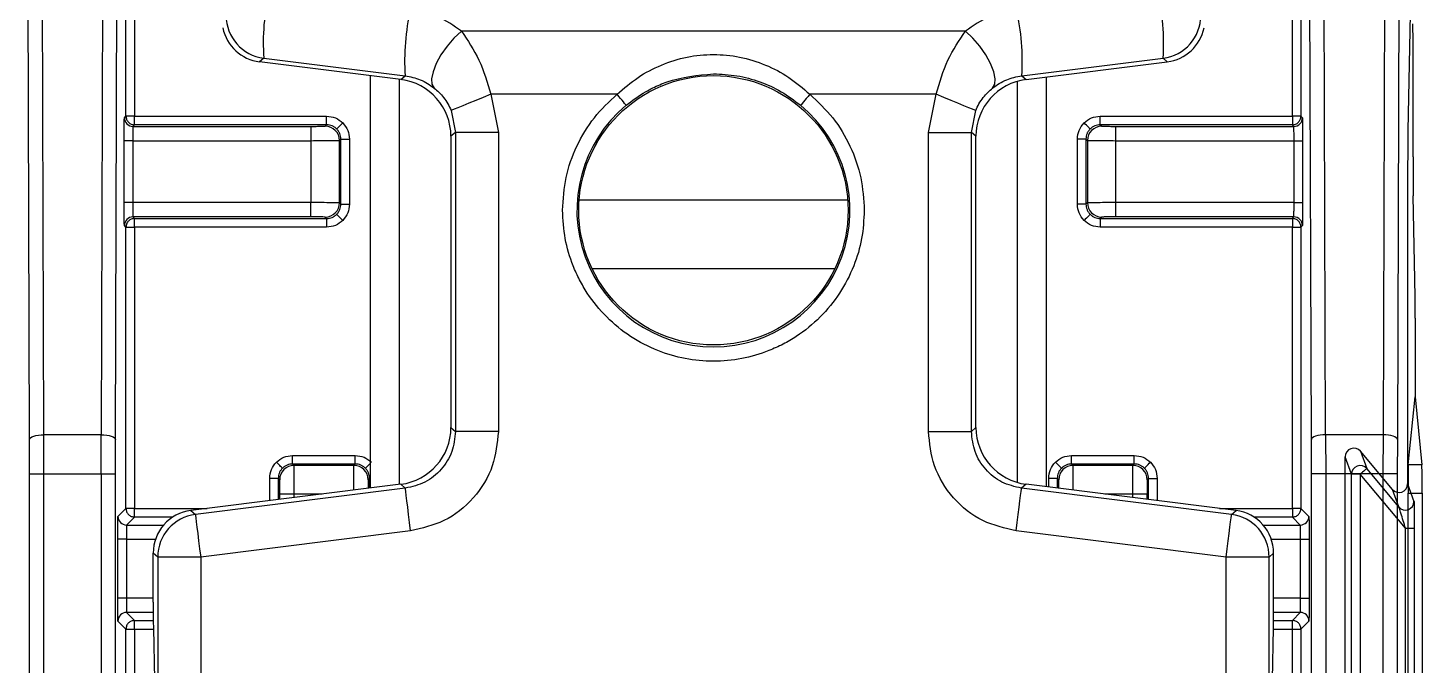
# Model space of a CAD drawing. Header units: inches. Extents: x 897.4 to 914.4, y -8.5 to 2.5.
# Drawn here: x 907.102 to 908.061, y 0.467 to 0.905 of the extents above; entities that cross this region are included whole.
import ezdxf

# ---------------------------------------------------------------- set-up
doc = ezdxf.new("R2010")
doc.units = ezdxf.units.IN
doc.header["$LTSCALE"] = 4
doc.header["$MEASUREMENT"] = 0
doc.layers.get('0').update_dxf_attribs({"linetype": 'CONTINUOUS'})

msp = doc.modelspace()

# ---------------------------------------------------------------- linework, layer by layer
for p, q in [((907.1128, 0.62504), (907.11167, 0.98116)), ((907.15339, 0.98116), (907.15226, 0.62504)), ((907.9943, 0.62504), (907.99317, 0.98116)), ((908.03489, 0.98116), (908.03376, 0.62504)), ((907.10296, 0.62168), (907.10183, 0.97779)), ((907.1621, 0.62168), (907.16323, 0.97779)), ((907.98446, 0.62168), (907.98333, 0.97779)), ((908.04473, 0.97779), (908.0436, 0.62168)), ((907.16927, 0.84402), (907.16927, 0.96661)), ((907.17517, 0.96661), (907.17517, 0.84402)), ((907.97139, 0.84402), (907.97139, 0.96661)), ((907.97729, 0.96661), (907.97729, 0.84402)), ((908.05294, 0.94674), (908.05084, 0.83413)), ((907.74664, 0.90259), (907.39992, 0.90259)), ((907.26402, 0.88394), (907.26115, 0.8814)), ((907.26402, 0.88394), (907.36122, 0.87186)), ((907.78534, 0.87186), (907.88254, 0.88394)), ((907.88541, 0.8814), (907.88254, 0.88394)), ((907.35828, 0.86926), (907.26115, 0.8814)), ((907.78828, 0.86926), (907.88541, 0.8814)), ((908.05444, 0.81614), (908.05444, 0.8808)), ((907.33724, 0.87189), (907.33724, 0.58834)), ((907.35731, 0.59085), (907.35731, 0.86938)), ((907.35828, 0.86926), (907.36122, 0.87186)), ((907.78216, 0.868), (907.78216, 0.59223)), ((907.78534, 0.87186), (907.78828, 0.86926)), ((907.80224, 0.58922), (907.80224, 0.87101)), ((907.42021, 0.85913), (907.42538, 0.83293)), ((907.507, 0.85913), (907.42021, 0.85913)), ((907.72635, 0.85913), (907.63956, 0.85913)), ((907.72117, 0.83293), (907.72635, 0.85913)), ((907.1682, 0.84295), (907.16927, 0.84402)), ((907.17517, 0.84402), (907.16927, 0.84402)), ((907.17517, 0.83811), (907.17517, 0.84402)), ((907.17517, 0.84402), (907.30726, 0.84402)), ((907.30726, 0.83811), (907.30726, 0.84402)), ((907.3929, 0.8479), (907.39586, 0.83293)), ((907.7507, 0.83293), (907.75366, 0.8479)), ((907.8393, 0.83811), (907.8393, 0.84402)), ((907.8393, 0.84402), (907.97139, 0.84402)), ((907.97139, 0.84402), (907.97139, 0.83811)), ((907.97729, 0.84402), (907.97139, 0.84402)), ((907.97729, 0.84402), (907.97836, 0.84295)), ((907.17517, 0.83811), (907.17411, 0.83705)), ((907.17411, 0.83705), (907.29644, 0.83705)), ((907.30726, 0.83811), (907.17517, 0.83811)), ((907.29644, 0.83705), (907.29644, 0.8272)), ((907.30628, 0.83713), (907.30726, 0.83811)), ((907.97139, 0.83811), (907.8393, 0.83811)), ((907.8393, 0.83811), (907.84028, 0.83713)), ((907.85012, 0.8272), (907.85012, 0.83705)), ((907.85012, 0.83705), (907.97245, 0.83705)), ((907.97245, 0.83705), (907.97139, 0.83811)), ((907.16807, 0.7846), (907.16807, 0.8272)), ((907.17397, 0.8272), (907.16807, 0.8272)), ((907.17397, 0.8272), (907.17397, 0.7846)), ((907.17397, 0.8272), (907.29644, 0.8272)), ((907.29644, 0.8272), (907.29644, 0.7846)), ((907.31612, 0.82729), (907.3171, 0.82827)), ((907.31612, 0.78452), (907.31612, 0.82729)), ((907.3171, 0.78353), (907.3171, 0.82827)), ((907.3171, 0.82827), (907.32301, 0.82827)), ((907.32301, 0.82827), (907.32301, 0.78353)), ((907.39586, 0.83293), (907.39276, 0.8302)), ((907.39276, 0.8302), (907.39276, 0.63003)), ((907.39586, 0.83293), (907.39586, 0.6273)), ((907.42538, 0.83293), (907.39586, 0.83293)), ((907.42538, 0.83293), (907.42538, 0.6273)), ((907.72117, 0.6273), (907.72117, 0.83293)), ((907.72117, 0.83293), (907.7507, 0.83293)), ((907.7507, 0.6273), (907.7507, 0.83293)), ((907.75379, 0.8302), (907.7507, 0.83293)), ((907.75379, 0.63003), (907.75379, 0.8302)), ((907.82946, 0.82827), (907.82355, 0.82827)), ((907.82355, 0.78353), (907.82355, 0.82827)), ((907.82946, 0.82827), (907.83044, 0.82729)), ((907.82946, 0.82827), (907.82946, 0.78353)), ((907.83044, 0.82729), (907.83044, 0.78452)), ((907.85012, 0.7846), (907.85012, 0.8272)), ((907.85012, 0.8272), (907.97259, 0.8272)), ((907.97259, 0.8272), (907.97849, 0.8272)), ((907.97259, 0.7846), (907.97259, 0.8272)), ((907.97849, 0.8272), (907.97849, 0.7846)), ((908.05069, 0.80737), (908.05069, 0.59114)), ((907.48095, 0.78641), (907.66561, 0.78641)), ((908.05566, 0.73184), (908.05459, 0.78937)), ((907.17397, 0.7846), (907.16807, 0.7846)), ((907.29644, 0.7846), (907.17397, 0.7846)), ((907.29644, 0.77476), (907.29644, 0.7846)), ((907.3171, 0.78353), (907.31612, 0.78452)), ((907.3171, 0.78353), (907.32301, 0.78353)), ((907.82946, 0.78353), (907.82355, 0.78353)), ((907.83044, 0.78452), (907.82946, 0.78353)), ((907.97259, 0.7846), (907.85012, 0.7846)), ((907.85012, 0.77476), (907.85012, 0.7846)), ((907.97259, 0.7846), (907.97849, 0.7846)), ((907.16927, 0.76779), (907.1682, 0.76885)), ((907.16927, 0.57433), (907.16927, 0.76779)), ((907.16927, 0.76779), (907.17517, 0.76779)), ((907.29644, 0.77476), (907.17411, 0.77476)), ((907.17411, 0.77476), (907.17517, 0.77369)), ((907.17517, 0.77369), (907.30726, 0.77369)), ((907.17517, 0.76779), (907.17517, 0.77369)), ((907.30726, 0.76779), (907.17517, 0.76779)), ((907.17517, 0.76779), (907.17517, 0.57433)), ((907.30726, 0.77369), (907.30628, 0.77467)), ((907.30726, 0.77369), (907.30726, 0.76779)), ((907.84028, 0.77467), (907.8393, 0.77369)), ((907.8393, 0.77369), (907.97139, 0.77369)), ((907.8393, 0.77369), (907.8393, 0.76779)), ((907.97139, 0.76779), (907.8393, 0.76779)), ((907.97245, 0.77476), (907.85012, 0.77476)), ((907.97139, 0.77369), (907.97245, 0.77476)), ((907.97139, 0.77369), (907.97139, 0.76779)), ((907.97139, 0.76779), (907.97729, 0.76779)), ((907.97139, 0.57433), (907.97139, 0.76779)), ((907.97836, 0.76885), (907.97729, 0.76779)), ((907.97729, 0.76779), (907.97729, 0.57433)), ((907.65672, 0.73917), (907.48983, 0.73917)), ((908.05581, 0.70508), (908.05581, 0.65116)), ((908.05114, 0.60437), (908.05581, 0.65116)), ((908.05581, 0.65116), (908.06048, 0.60437)), ((907.11284, 0.59813), (907.1128, 0.62504)), ((907.15226, 0.62504), (907.1128, 0.62504)), ((907.15222, 0.59813), (907.15226, 0.62504)), ((907.39276, 0.63003), (907.39586, 0.6273)), ((907.42538, 0.6273), (907.39586, 0.6273)), ((907.72117, 0.6273), (907.7507, 0.6273)), ((907.7507, 0.6273), (907.75379, 0.63003)), ((907.9943, 0.62504), (907.99434, 0.59813)), ((908.03376, 0.62504), (907.9943, 0.62504)), ((908.03376, 0.62504), (908.03372, 0.59813)), ((907.103, 0.59813), (907.10296, 0.62168)), ((907.16207, 0.59813), (907.1621, 0.62168)), ((907.98449, 0.59813), (907.98446, 0.62168)), ((908.01817, 0.61366), (908.02253, 0.60168)), ((908.04026, 0.58734), (908.01817, 0.61366)), ((908.0436, 0.62168), (908.04356, 0.59813)), ((907.28386, 0.60487), (907.28386, 0.61077)), ((907.28386, 0.61077), (907.32697, 0.61077)), ((907.28484, 0.60389), (907.28386, 0.60487)), ((907.32697, 0.60487), (907.28386, 0.60487)), ((907.32697, 0.60487), (907.32599, 0.60389)), ((907.32697, 0.60487), (907.32697, 0.61077)), ((907.81959, 0.60487), (907.81959, 0.61077)), ((907.81959, 0.61077), (907.8627, 0.61077)), ((907.82057, 0.60389), (907.81959, 0.60487)), ((907.8627, 0.60487), (907.81959, 0.60487)), ((907.8627, 0.60487), (907.86172, 0.60389)), ((907.8627, 0.60487), (907.8627, 0.61077)), ((908.01211, 0.59789), (908.00774, 0.60987)), ((908.00774, 0.40154), (908.00774, 0.60987)), ((908.06048, 0.60437), (908.05114, 0.60437)), ((907.103, -0.0195), (907.103, 0.59813)), ((907.103, 0.59813), (907.11284, 0.59813)), ((907.11284, -0.0195), (907.11284, 0.59813)), ((907.11284, 0.59813), (907.15222, 0.59813)), ((907.15222, 0.59813), (907.15222, -0.0195)), ((907.15222, 0.59813), (907.16207, 0.59813)), ((907.16207, -0.0195), (907.16207, 0.59813)), ((907.27402, 0.59502), (907.26811, 0.59502)), ((907.26811, 0.57969), (907.26811, 0.59502)), ((907.275, 0.59404), (907.27402, 0.59502)), ((907.27402, 0.59502), (907.27402, 0.58043)), ((907.32599, 0.60389), (907.28484, 0.60389)), ((907.33681, 0.59502), (907.33583, 0.59404)), ((907.33681, 0.58828), (907.33681, 0.59502)), ((907.33681, 0.59502), (907.33724, 0.59502)), ((907.80975, 0.59502), (907.80384, 0.59502)), ((907.80384, 0.58902), (907.80384, 0.59502)), ((907.81073, 0.59404), (907.80975, 0.59502)), ((907.80975, 0.59502), (907.80975, 0.58828)), ((907.86172, 0.60389), (907.82057, 0.60389)), ((907.87254, 0.59502), (907.87156, 0.59404)), ((907.87254, 0.59502), (907.87844, 0.59502)), ((907.87254, 0.58043), (907.87254, 0.59502)), ((907.87844, 0.59502), (907.87844, 0.57969)), ((907.98449, -0.0195), (907.98449, 0.59813)), ((907.99434, 0.59813), (907.98449, 0.59813)), ((907.99434, 0.59813), (907.99434, -0.0195)), ((908.03372, 0.59813), (907.99434, 0.59813)), ((908.01801, 0.59789), (908.01211, 0.59789)), ((908.01211, 0.41352), (908.01211, 0.59789)), ((908.04925, 0.56066), (908.01801, 0.59789)), ((908.01801, 0.59789), (908.01801, 0.41352)), ((908.04462, 0.57536), (908.02253, 0.60168)), ((908.03372, 0.59813), (908.03372, -0.0195)), ((908.04356, 0.59813), (908.03372, 0.59813)), ((908.04356, 0.59813), (908.04356, -0.0195)), ((907.35828, 0.59097), (907.2139, 0.57292)), ((907.36137, 0.58823), (907.217, 0.57019)), ((907.36137, 0.58823), (907.35828, 0.59097)), ((907.78828, 0.59097), (907.78519, 0.58823)), ((907.92956, 0.57019), (907.78519, 0.58823)), ((907.93265, 0.57292), (907.78828, 0.59097)), ((908.04462, 0.57536), (908.04026, 0.58734)), ((908.05069, 0.59114), (908.05505, 0.57916)), ((907.27509, 0.58057), (907.27509, 0.5842)), ((907.28493, 0.5842), (907.27509, 0.5842)), ((907.28493, 0.5818), (907.28493, 0.5842)), ((907.30416, 0.5842), (907.28493, 0.5842)), ((907.86163, 0.5842), (907.8424, 0.5842)), ((907.87147, 0.5842), (907.86163, 0.5842)), ((907.86163, 0.5818), (907.86163, 0.5842)), ((907.87147, 0.58057), (907.87147, 0.5842)), ((908.05099, 0.42665), (908.05099, 0.58476)), ((908.05099, 0.58476), (908.06063, 0.58476)), ((908.06063, 0.58476), (908.06063, 0.42665)), ((907.16378, 0.56885), (907.16927, 0.57433)), ((907.17517, 0.57433), (907.16927, 0.57433)), ((907.17517, 0.56843), (907.16969, 0.56294)), ((907.17517, 0.56843), (907.17517, 0.57433)), ((907.17517, 0.57433), (907.2252, 0.57433)), ((907.20155, 0.56843), (907.17517, 0.56843)), ((907.2139, 0.57292), (907.217, 0.57019)), ((907.92135, 0.57433), (907.97139, 0.57433)), ((907.92956, 0.57019), (907.93265, 0.57292)), ((907.97139, 0.56843), (907.94501, 0.56843)), ((907.97729, 0.57433), (907.97139, 0.57433)), ((907.97139, 0.57433), (907.97139, 0.56843)), ((907.97687, 0.56294), (907.97139, 0.56843)), ((907.97729, 0.57433), (907.98278, 0.56885)), ((907.16969, 0.56294), (907.19524, 0.56294)), ((907.36504, 0.55894), (907.22066, 0.54089)), ((907.9259, 0.54089), (907.78152, 0.55894)), ((907.95132, 0.56294), (907.97687, 0.56294)), ((908.04925, 0.56066), (908.05515, 0.56066)), ((908.04925, 0.45075), (908.04925, 0.56066)), ((908.05515, 0.56066), (908.05515, 0.45075)), ((907.16365, 0.51264), (907.16365, 0.5531)), ((907.16955, 0.5531), (907.16365, 0.5531)), ((907.16955, 0.5531), (907.16955, 0.51264)), ((907.16955, 0.5531), (907.1896, 0.5531)), ((907.95696, 0.5531), (907.97701, 0.5531)), ((907.97701, 0.5531), (907.98291, 0.5531)), ((907.97701, 0.51264), (907.97701, 0.5531)), ((907.98291, 0.5531), (907.98291, 0.51264)), ((907.18804, 0.5099), (907.18804, 0.54362)), ((907.19113, 0.54089), (907.18804, 0.54362)), ((907.19113, 0.54089), (907.19113, -0.47539)), ((907.22066, 0.54089), (907.19113, 0.54089)), ((907.22066, 0.54089), (907.22066, -0.47437)), ((907.9259, -0.47437), (907.9259, 0.54089)), ((907.95542, 0.54089), (907.9259, 0.54089)), ((907.95852, 0.54362), (907.95542, 0.54089)), ((907.95542, -0.47539), (907.95542, 0.54089)), ((907.95852, 0.5099), (907.95852, 0.54362)), ((907.16955, 0.51264), (907.16365, 0.51264)), ((907.18804, 0.51264), (907.16955, 0.51264)), ((907.97701, 0.51264), (907.95852, 0.51264)), ((907.97701, 0.51264), (907.98291, 0.51264)), ((907.18805, 0.5028), (907.16969, 0.5028)), ((907.16969, 0.5028), (907.17517, 0.49731)), ((907.97687, 0.5028), (907.95851, 0.5028)), ((907.97139, 0.49731), (907.97687, 0.5028)), ((907.16927, 0.49141), (907.16378, 0.49689)), ((907.16927, 0.3887), (907.16927, 0.49141)), ((907.16927, 0.49141), (907.17517, 0.49141)), ((907.17517, 0.49141), (907.17517, 0.49731)), ((907.17517, 0.49731), (907.18808, 0.49731)), ((907.17517, 0.49141), (907.17517, 0.3887)), ((907.17517, 0.49141), (907.18815, 0.49141)), ((907.18814, 0.49206), (907.1888, 0.45676)), ((907.95776, 0.45676), (907.95842, 0.49206)), ((907.95841, 0.49141), (907.97139, 0.49141)), ((907.95848, 0.49731), (907.97139, 0.49731)), ((907.97139, 0.49141), (907.97139, 0.49731)), ((907.97139, 0.49141), (907.97729, 0.49141)), ((907.97139, 0.3887), (907.97139, 0.49141)), ((907.98278, 0.49689), (907.97729, 0.49141)), ((907.97729, 0.49141), (907.97729, 0.3887))]:
    msp.add_line(p, q)
at = {"flags": 128}
for points in [[(907.39992, 0.90259), (907.39483, 0.8977), (907.39007, 0.89209), (907.38591, 0.88613), (907.38263, 0.88017), (907.38043, 0.8746), (907.37944, 0.86976), (907.37973, 0.86594), (907.38128, 0.8634)], [(907.76528, 0.8634), (907.76683, 0.86594), (907.76712, 0.86976), (907.76613, 0.8746), (907.76393, 0.88017), (907.76064, 0.88613), (907.75649, 0.89209), (907.75172, 0.8977), (907.74664, 0.90259)], [(907.42021, 0.85913), (907.41492, 0.85696), (907.40983, 0.85486), (907.40513, 0.85293), (907.401, 0.85123), (907.39761, 0.84984), (907.39507, 0.84879), (907.39348, 0.84814), (907.3929, 0.8479)], [(907.51329, 0.85156), (907.51316, 0.85172), (907.5128, 0.85215), (907.51221, 0.85286), (907.51143, 0.8538), (907.51048, 0.85494), (907.5094, 0.85625), (907.50822, 0.85766), (907.507, 0.85913)], [(907.63956, 0.85913), (907.63834, 0.85766), (907.63716, 0.85625), (907.63608, 0.85494), (907.63513, 0.8538), (907.63435, 0.85286), (907.63376, 0.85215), (907.6334, 0.85172), (907.63327, 0.85156)], [(907.75366, 0.8479), (907.75308, 0.84814), (907.75149, 0.84879), (907.74895, 0.84984), (907.74555, 0.85123), (907.74143, 0.85293), (907.73673, 0.85486), (907.73164, 0.85696), (907.72635, 0.85913)], [(907.31422, 0.83523), (907.31431, 0.83532), (907.31455, 0.83556), (907.31494, 0.83595), (907.31546, 0.83647), (907.31609, 0.8371), (907.31681, 0.83782), (907.31759, 0.8386), (907.3184, 0.8394)], [(907.83234, 0.83523), (907.83225, 0.83532), (907.83201, 0.83556), (907.83162, 0.83595), (907.8311, 0.83647), (907.83047, 0.8371), (907.82975, 0.83782), (907.82897, 0.8386), (907.82816, 0.8394)], [(907.31422, 0.77658), (907.31431, 0.77649), (907.31455, 0.77624), (907.31494, 0.77585), (907.31546, 0.77533), (907.31609, 0.7747), (907.31681, 0.77399), (907.31759, 0.77321), (907.3184, 0.7724)], [(907.83234, 0.77658), (907.83225, 0.77649), (907.83201, 0.77624), (907.83162, 0.77585), (907.8311, 0.77533), (907.83047, 0.7747), (907.82975, 0.77399), (907.82897, 0.77321), (907.82816, 0.7724)], [(907.10296, 0.62168), (907.10316, 0.62233), (907.10373, 0.62296), (907.10465, 0.62354), (907.10587, 0.62405), (907.10736, 0.62446), (907.10905, 0.62478), (907.11089, 0.62497), (907.1128, 0.62504)], [(907.15226, 0.62504), (907.15417, 0.62497), (907.15601, 0.62478), (907.1577, 0.62446), (907.15919, 0.62405), (907.16042, 0.62354), (907.16133, 0.62296), (907.1619, 0.62233), (907.1621, 0.62168)], [(907.9943, 0.62504), (907.99239, 0.62497), (907.99055, 0.62478), (907.98886, 0.62446), (907.98737, 0.62405), (907.98614, 0.62354), (907.98523, 0.62296), (907.98466, 0.62233), (907.98446, 0.62168)], [(908.0436, 0.62168), (908.0434, 0.62233), (908.04283, 0.62296), (908.04191, 0.62354), (908.04069, 0.62405), (908.0392, 0.62446), (908.0375, 0.62478), (908.03567, 0.62497), (908.03376, 0.62504)], [(907.2769, 0.60198), (907.27681, 0.60207), (907.27657, 0.60232), (907.27618, 0.60271), (907.27566, 0.60322), (907.27503, 0.60386), (907.27431, 0.60457), (907.27354, 0.60535), (907.27273, 0.60616)], [(907.33393, 0.60198), (907.33402, 0.60207), (907.33426, 0.60232), (907.33465, 0.60271), (907.33517, 0.60322), (907.3358, 0.60386), (907.33652, 0.60457), (907.33724, 0.60529)], [(907.81263, 0.60198), (907.81254, 0.60207), (907.8123, 0.60232), (907.81191, 0.60271), (907.81139, 0.60322), (907.81076, 0.60386), (907.81004, 0.60457), (907.80926, 0.60535), (907.80845, 0.60616)], [(907.86966, 0.60198), (907.86974, 0.60207), (907.86999, 0.60232), (907.87038, 0.60271), (907.8709, 0.60322), (907.87153, 0.60386), (907.87225, 0.60457), (907.87302, 0.60535), (907.87383, 0.60616)], [(908.02253, 0.60168), (908.02244, 0.60161), (908.02218, 0.60139), (908.02176, 0.60103), (908.0212, 0.60056), (908.02051, 0.59999), (908.01973, 0.59933), (908.01889, 0.59863), (908.01801, 0.59789)], [(907.36504, 0.55894), (907.36432, 0.56462), (907.36364, 0.57009), (907.36301, 0.57513), (907.36246, 0.57956), (907.362, 0.58321), (907.36166, 0.58593), (907.36145, 0.58763), (907.36137, 0.58823)], [(907.78152, 0.55894), (907.78223, 0.56462), (907.78292, 0.57009), (907.78355, 0.57513), (907.7841, 0.57956), (907.78456, 0.58321), (907.7849, 0.58593), (907.78511, 0.58763), (907.78519, 0.58823)], [(907.217, 0.57019), (907.21707, 0.56958), (907.21729, 0.56788), (907.21763, 0.56516), (907.21808, 0.56152), (907.21864, 0.55709), (907.21927, 0.55204), (907.21995, 0.54657), (907.22066, 0.54089)], [(907.9259, 0.54089), (907.92661, 0.54657), (907.92729, 0.55204), (907.92792, 0.55709), (907.92848, 0.56152), (907.92893, 0.56516), (907.92927, 0.56788), (907.92948, 0.56958), (907.92956, 0.57019)]]:
    msp.add_lwpolyline(points, dxfattribs=at)
msp.add_circle((907.57328, 0.77933), 0.09261)
for centre, radius, start, end in [((907.42271, 0.89413), 0.15902, 167.13865, 183.67715), ((907.72386, 0.89413), 0.15901, 356.32263, 12.86193), ((907.26768, 0.91324), 0.02953, 180.00467, 262.87028), ((907.51991, 0.88205), 0.15902, 167.13879, 183.67701), ((907.62665, 0.88205), 0.15902, 356.32277, 12.8618), ((907.87888, 0.91324), 0.02953, 277.1296, 359.99545), ((907.57328, 0.77933), 0.09389, 129.70971, 50.29029), ((907.17411, 0.84295), 0.00591, 179.99773, 269.99942), ((907.30628, 0.82729), 0.00984, 0.00352, 89.99477), ((907.84028, 0.82729), 0.00984, 90.00779, 179.99392), ((907.97245, 0.84295), 0.00591, 270.00059, 359.99941), ((909.84465, 0.8127), 1.79022, 179.89013, 180.74666), ((907.30628, 0.78452), 0.00984, 270.0018, 359.99649), ((907.84028, 0.78452), 0.00984, 180.00606, 269.99564), ((907.17411, 0.76885), 0.00591, 90.00954, 179.99331), ((907.97245, 0.76885), 0.00591, 0.00955, 89.99045), ((907.28484, 0.59404), 0.00984, 90.00351, 179.99819), ((907.32599, 0.59404), 0.00984, 0.00349, 89.9948), ((907.82057, 0.59404), 0.00984, 90.0035, 179.99735), ((907.86171, 0.59404), 0.00984, 0.00265, 89.99565), ((908.01801, 0.59789), 0.00591, 40.01953, 179.97877), ((908.04914, 0.57916), 0.00591, 220.02326, 359.98177), ((907.16969, 0.56885), 0.00591, 180.00669, 269.99046), ((907.22066, 0.54089), 0.02953, 97.12938, 179.99503), ((907.9259, 0.54089), 0.02953, 0.00439, 82.87056), ((907.97687, 0.56885), 0.00591, 270.00955, 359.99045), ((907.16969, 0.49689), 0.00591, 90.00058, 180.00227), ((907.97687, 0.49689), 0.00591, 0.00059, 89.99941)]:
    msp.add_arc(centre, radius, start, end)
for centre, major_axis, ratio, start_param, end_param in [((907.26481, 0.9107), (0.02214, 0.01954), 0.999932, 2.621611, 3.86478), ((907.88175, 0.9107), (-0.02214, 0.01954), 0.999932, 2.418406, 3.661574), ((908.05418, 0.8808), (0, 0.02953), 0.008726, 4.712389, 5.846871), ((907.35339, 0.8302), (-0.02952, -0.02606), 0.999932, 2.418406, 3.86478), ((907.79317, 0.8302), (0.02952, -0.02606), 0.999932, 2.418406, 3.86478), ((908.05095, 0.80737), (0, 0.02953), 0.008727, 0.436332, 1.570796), ((908.05555, 0.70508), (0, 0.02953), 0.008727, 4.712353, 5.84685), ((907.35339, 0.63003), (-0.02952, 0.02606), 0.999932, 2.418406, 3.86478), ((907.79317, 0.63003), (0.02952, 0.02606), 0.999932, 2.418406, 3.86478), ((908.01365, 0.60987), (-0.00202, 0.00555), 0.999675, 5.061559, 7.504811), ((908.05116, 0.58476), (0, 0.01969), 0.008727, 0.08727, 1.570796), ((908.06046, 0.58476), (0, 0.01969), 0.008727, 4.712389, 6.195916), ((908.04478, 0.59114), (0.00202, -0.00555), 0.999675, 5.061559, 7.504811), ((907.21757, 0.54362), (0.02214, -0.01954), 0.999932, 2.418406, 3.86478), ((907.92899, 0.54362), (-0.02214, -0.01954), 0.999932, 2.418406, 3.86478), ((907.18821, 0.5099), (0, 0.01969), 0.008727, 1.570796, 2.70526), ((907.95835, 0.5099), (0, 0.01969), 0.008727, 3.577925, 4.712389)]:
    msp.add_ellipse(centre, major_axis=major_axis, ratio=ratio, start_param=start_param, end_param=end_param)
for points, knots in [([(907.39992, 0.90259), (907.39467, 0.90628), (907.38437, 0.91352), (907.37129, 0.91616), (907.36488, 0.91745)], [0, 0, 0, 0, 0.510075, 1, 1, 1, 1]), ([(907.78168, 0.91745), (907.77527, 0.91616), (907.76219, 0.91352), (907.75189, 0.90628), (907.74664, 0.90259)], [0, 0, 0, 0, 0.489925, 1, 1, 1, 1]), ([(907.39992, 0.90259), (907.40427, 0.89617), (907.41289, 0.88344), (907.41778, 0.86719), (907.42021, 0.85913)], [0, 0, 0, 0, 0.503996, 1, 1, 1, 1]), ([(907.72635, 0.85913), (907.72878, 0.86719), (907.73367, 0.88344), (907.74229, 0.89617), (907.74664, 0.90259)], [0, 0, 0, 0, 0.496003, 1, 1, 1, 1]), ([(907.507, 0.85913), (907.51169, 0.86317), (907.52099, 0.87119), (907.5374, 0.87973), (907.55491, 0.88523), (907.57325, 0.88703), (907.59159, 0.88524), (907.6091, 0.87975), (907.62553, 0.87121), (907.63486, 0.86318), (907.63956, 0.85913)], [0, 0, 0, 0, 0.125848, 0.249824, 0.376423, 0.499865, 0.623091, 0.749613, 0.873859, 1, 1, 1, 1]), ([(907.51329, 0.85156), (907.51763, 0.85484), (907.52346, 0.85923), (907.53303, 0.86426), (907.54791, 0.8708), (907.5624, 0.87216), (907.57328, 0.87318)], [0, 0, 0, 0, 0.250211, 0.335538, 0.50093, 1, 1, 1, 1]), ([(907.57328, 0.87318), (907.5787, 0.87292), (907.58956, 0.87238), (907.60527, 0.86801), (907.62017, 0.86137), (907.62889, 0.85483), (907.63327, 0.85156)], [0, 0, 0, 0, 0.2490562, 0.499521, 0.7490411, 1, 1, 1, 1]), ([(907.36122, 0.87186), (907.36484, 0.87111), (907.37268, 0.86949), (907.37827, 0.86553), (907.38128, 0.8634)], [0, 0, 0, 0, 0.463012, 1, 1, 1, 1]), ([(907.38128, 0.8634), (907.38348, 0.8614), (907.38686, 0.85835), (907.39069, 0.85272), (907.39219, 0.84945), (907.3929, 0.8479)], [0, 0, 0, 0, 0.498886, 0.763635, 1, 1, 1, 1]), ([(907.75366, 0.8479), (907.75437, 0.84944), (907.75587, 0.85271), (907.7597, 0.85835), (907.76308, 0.8614), (907.76528, 0.8634)], [0, 0, 0, 0, 0.23621, 0.500791, 1, 1, 1, 1]), ([(907.76528, 0.8634), (907.76828, 0.86553), (907.77388, 0.86949), (907.78171, 0.87111), (907.78534, 0.87186)], [0, 0, 0, 0, 0.536985, 1, 1, 1, 1]), ([(907.46954, 0.77933), (907.47001, 0.78692), (907.47093, 0.80211), (907.47876, 0.8238), (907.49046, 0.84355), (907.50153, 0.85398), (907.507, 0.85913)], [0, 0, 0, 0, 0.24996, 0.500037, 0.753051, 1, 1, 1, 1]), ([(907.63956, 0.85913), (907.6451, 0.85392), (907.65619, 0.8435), (907.66788, 0.82363), (907.6756, 0.80201), (907.67655, 0.78683), (907.67702, 0.77933)], [0, 0, 0, 0, 0.249962, 0.500035, 0.753053, 1, 1, 1, 1]), ([(907.16927, 0.84402), (907.16936, 0.84324), (907.16953, 0.8417), (907.1709, 0.83974), (907.17285, 0.83838), (907.1744, 0.8382), (907.17517, 0.83811)], [0, 0, 0, 0, 0.2500109, 0.4999837, 0.7499829, 1, 1, 1, 1]), ([(907.30726, 0.84402), (907.30935, 0.8438), (907.31352, 0.84337), (907.31677, 0.84073), (907.3184, 0.8394)], [0, 0, 0, 0, 0.500009, 1, 1, 1, 1]), ([(907.82816, 0.8394), (907.82979, 0.84073), (907.83304, 0.84337), (907.83721, 0.8438), (907.8393, 0.84402)], [0, 0, 0, 0, 0.499996, 1, 1, 1, 1]), ([(907.97139, 0.83811), (907.97216, 0.8382), (907.97371, 0.83838), (907.97566, 0.83974), (907.97702, 0.8417), (907.9772, 0.84324), (907.97729, 0.84402)], [0, 0, 0, 0, 0.250002, 0.500015, 0.749988, 1, 1, 1, 1]), ([(907.16807, 0.8272), (907.16807, 0.82917), (907.16807, 0.8322), (907.16809, 0.83586), (907.1681, 0.83835), (907.16813, 0.84039), (907.16816, 0.84237), (907.16818, 0.84272), (907.1682, 0.84295)], [0, 0, 0, 0, 0.239556, 0.368276, 0.499987, 0.628703, 0.760429, 1, 1, 1, 1]), ([(907.17411, 0.83705), (907.1741, 0.83689), (907.17407, 0.83657), (907.17404, 0.83429), (907.174, 0.83105), (907.17398, 0.82849), (907.17397, 0.8272)], [0, 0, 0, 0, 0.250002, 0.500014, 0.749984, 1, 1, 1, 1]), ([(907.29644, 0.83705), (907.29772, 0.83705), (907.30029, 0.83705), (907.30302, 0.83707), (907.30468, 0.83708), (907.30592, 0.8371), (907.30614, 0.83712), (907.30628, 0.83713)], [0, 0, 0, 0, 0.249015, 0.49964, 0.628445, 0.760262, 1, 1, 1, 1]), ([(907.31422, 0.83523), (907.31374, 0.83566), (907.31278, 0.83652), (907.31105, 0.83741), (907.30919, 0.838), (907.30791, 0.83807), (907.30726, 0.83811)], [0, 0, 0, 0, 0.249971, 0.499966, 0.749998, 1, 1, 1, 1]), ([(907.3171, 0.82827), (907.31707, 0.82891), (907.31699, 0.8302), (907.3164, 0.83206), (907.31551, 0.83378), (907.31465, 0.83475), (907.31422, 0.83523)], [0, 0, 0, 0, 0.2500044, 0.4999875, 0.7499471, 1, 1, 1, 1]), ([(907.3184, 0.8394), (907.31972, 0.83778), (907.32236, 0.83452), (907.32279, 0.83035), (907.32301, 0.82827)], [0, 0, 0, 0, 0.500002, 1, 1, 1, 1]), ([(907.82355, 0.82827), (907.82377, 0.83035), (907.8242, 0.83452), (907.82684, 0.83778), (907.82816, 0.8394)], [0, 0, 0, 0, 0.500005, 1, 1, 1, 1]), ([(907.83234, 0.83523), (907.83191, 0.83475), (907.83105, 0.83378), (907.83015, 0.83206), (907.82956, 0.8302), (907.82949, 0.82891), (907.82946, 0.82827)], [0, 0, 0, 0, 0.250042, 0.500011, 0.749995, 1, 1, 1, 1]), ([(907.8393, 0.83811), (907.83865, 0.83807), (907.83736, 0.838), (907.83551, 0.83741), (907.83378, 0.83652), (907.83282, 0.83566), (907.83234, 0.83523)], [0, 0, 0, 0, 0.2499993, 0.5000103, 0.7500019, 1, 1, 1, 1]), ([(907.84028, 0.83713), (907.84042, 0.83712), (907.84071, 0.8371), (907.84267, 0.83707), (907.8447, 0.83706), (907.84698, 0.83705), (907.84889, 0.83705), (907.85012, 0.83705)], [0, 0, 0, 0, 0.249023, 0.499651, 0.628461, 0.760272, 1, 1, 1, 1]), ([(907.97259, 0.8272), (907.97258, 0.82849), (907.97255, 0.83105), (907.97252, 0.83429), (907.97249, 0.83657), (907.97246, 0.83689), (907.97245, 0.83705)], [0, 0, 0, 0, 0.250016, 0.499986, 0.749998, 1, 1, 1, 1]), ([(907.97836, 0.84295), (907.97837, 0.84272), (907.9784, 0.84238), (907.97843, 0.84041), (907.97845, 0.83838), (907.97847, 0.83588), (907.97849, 0.83223), (907.97849, 0.82917), (907.97849, 0.8272)], [0, 0, 0, 0, 0.23957, 0.368287, 0.500012, 0.62872, 0.760445, 1, 1, 1, 1]), ([(907.29644, 0.8272), (907.299, 0.82721), (907.30413, 0.82722), (907.31062, 0.82725), (907.31518, 0.82727), (907.31581, 0.82728), (907.31612, 0.82729)], [0, 0, 0, 0, 0.249999, 0.500003, 0.75, 1, 1, 1, 1]), ([(907.83044, 0.82729), (907.83075, 0.82728), (907.83138, 0.82727), (907.83594, 0.82725), (907.84243, 0.82722), (907.84756, 0.82721), (907.85012, 0.8272)], [0, 0, 0, 0, 0.250001, 0.500001, 0.750001, 1, 1, 1, 1]), ([(907.1682, 0.76885), (907.16818, 0.76908), (907.16816, 0.76943), (907.16813, 0.7714), (907.1681, 0.77342), (907.16809, 0.77592), (907.16807, 0.77958), (907.16807, 0.78263), (907.16807, 0.7846)], [0, 0, 0, 0, 0.239575, 0.368293, 0.500005, 0.628734, 0.760441, 1, 1, 1, 1]), ([(907.17397, 0.7846), (907.17398, 0.78332), (907.174, 0.78075), (907.17404, 0.77751), (907.17407, 0.77523), (907.1741, 0.77492), (907.17411, 0.77476)], [0, 0, 0, 0, 0.249985, 0.499994, 0.749991, 1, 1, 1, 1]), ([(907.31612, 0.78452), (907.31581, 0.78452), (907.31518, 0.78454), (907.31062, 0.78456), (907.30413, 0.78458), (907.299, 0.78459), (907.29644, 0.7846)], [0, 0, 0, 0, 0.25, 0.499997, 0.750001, 1, 1, 1, 1]), ([(907.31422, 0.77658), (907.31465, 0.77706), (907.31551, 0.77802), (907.3164, 0.77975), (907.31699, 0.7816), (907.31707, 0.78289), (907.3171, 0.78353)], [0, 0, 0, 0, 0.249992, 0.500017, 0.749998, 1, 1, 1, 1]), ([(907.32301, 0.78353), (907.32279, 0.78145), (907.32236, 0.77728), (907.31972, 0.77403), (907.3184, 0.7724)], [0, 0, 0, 0, 0.499978, 1, 1, 1, 1]), ([(907.67702, 0.77933), (907.67667, 0.77281), (907.67598, 0.75977), (907.67009, 0.74041), (907.66064, 0.72195), (907.64713, 0.70548), (907.63341, 0.69424), (907.62121, 0.68711), (907.60884, 0.68149), (907.59284, 0.67679), (907.57329, 0.67499), (907.55372, 0.67679), (907.53436, 0.68247), (907.51591, 0.69198), (907.49944, 0.70547), (907.48819, 0.7192), (907.48106, 0.7314), (907.47546, 0.74377), (907.47058, 0.75977), (907.46989, 0.77281), (907.46954, 0.77933)], [0, 0, 0, 0, 0.059977, 0.119983, 0.184938, 0.249957, 0.314911, 0.347284, 0.380016, 0.439976, 0.5, 0.559959, 0.619983, 0.684937, 0.749957, 0.814911, 0.847283, 0.880016, 0.939991, 1, 1, 1, 1]), ([(907.82816, 0.7724), (907.82684, 0.77403), (907.8242, 0.77728), (907.82377, 0.78145), (907.82355, 0.78353)], [0, 0, 0, 0, 0.500015, 1, 1, 1, 1]), ([(907.82946, 0.78353), (907.82949, 0.78289), (907.82956, 0.7816), (907.83015, 0.77975), (907.83105, 0.77802), (907.83191, 0.77706), (907.83234, 0.77658)], [0, 0, 0, 0, 0.250003, 0.499985, 0.750019, 1, 1, 1, 1]), ([(907.85012, 0.7846), (907.84756, 0.78459), (907.84243, 0.78458), (907.83594, 0.78456), (907.83138, 0.78454), (907.83075, 0.78452), (907.83044, 0.78452)], [0, 0, 0, 0, 0.249999, 0.499999, 0.749999, 1, 1, 1, 1]), ([(907.97245, 0.77476), (907.97246, 0.77492), (907.97249, 0.77523), (907.97252, 0.77751), (907.97255, 0.78075), (907.97258, 0.78332), (907.97259, 0.7846)], [0, 0, 0, 0, 0.250009, 0.500006, 0.750015, 1, 1, 1, 1]), ([(907.97849, 0.7846), (907.97849, 0.78263), (907.97849, 0.7796), (907.97847, 0.77595), (907.97845, 0.77345), (907.97843, 0.77141), (907.9784, 0.76943), (907.97837, 0.76908), (907.97836, 0.76885)], [0, 0, 0, 0, 0.239559, 0.36826, 0.499991, 0.628709, 0.760426, 1, 1, 1, 1]), ([(907.17517, 0.77369), (907.1744, 0.7736), (907.17285, 0.77343), (907.1709, 0.77206), (907.16953, 0.77011), (907.16936, 0.76856), (907.16927, 0.76779)], [0, 0, 0, 0, 0.2499946, 0.4999837, 0.7499992, 1, 1, 1, 1]), ([(907.30628, 0.77467), (907.30614, 0.77468), (907.30585, 0.77471), (907.30388, 0.77473), (907.30186, 0.77475), (907.29958, 0.77476), (907.29767, 0.77476), (907.29644, 0.77476)], [0, 0, 0, 0, 0.2490206, 0.4996488, 0.628452, 0.7602622, 1, 1, 1, 1]), ([(907.30726, 0.77369), (907.30791, 0.77373), (907.30919, 0.7738), (907.31105, 0.77439), (907.31278, 0.77528), (907.31374, 0.77615), (907.31422, 0.77658)], [0, 0, 0, 0, 0.250001, 0.500003, 0.749989, 1, 1, 1, 1]), ([(907.3184, 0.7724), (907.31677, 0.77108), (907.31352, 0.76843), (907.30935, 0.768), (907.30726, 0.76779)], [0, 0, 0, 0, 0.499973, 1, 1, 1, 1]), ([(907.8393, 0.76779), (907.83721, 0.768), (907.83304, 0.76843), (907.82979, 0.77108), (907.82816, 0.7724)], [0, 0, 0, 0, 0.500022, 1, 1, 1, 1]), ([(907.83234, 0.77658), (907.83282, 0.77615), (907.83378, 0.77528), (907.83551, 0.77439), (907.83736, 0.7738), (907.83865, 0.77373), (907.8393, 0.77369)], [0, 0, 0, 0, 0.250038, 0.500021, 0.750002, 1, 1, 1, 1]), ([(907.85012, 0.77476), (907.84884, 0.77476), (907.84627, 0.77476), (907.84354, 0.77474), (907.84188, 0.77472), (907.84064, 0.7747), (907.84042, 0.77468), (907.84028, 0.77467)], [0, 0, 0, 0, 0.2490153, 0.4996401, 0.6284504, 0.7602591, 1, 1, 1, 1]), ([(907.97729, 0.76779), (907.9772, 0.76856), (907.97702, 0.77011), (907.97566, 0.77206), (907.97371, 0.77343), (907.97216, 0.7736), (907.97139, 0.77369)], [0, 0, 0, 0, 0.2500014, 0.5000175, 0.7500204, 1, 1, 1, 1]), ([(907.39586, 0.6273), (907.39536, 0.62255), (907.39436, 0.61305), (907.38659, 0.60073), (907.37533, 0.59149), (907.36602, 0.58932), (907.36137, 0.58823)], [0, 0, 0, 0, 0.250006, 0.499998, 0.749995, 1, 1, 1, 1]), ([(907.42538, 0.6273), (907.42457, 0.61927), (907.42287, 0.60265), (907.40923, 0.58074), (907.38918, 0.56449), (907.3729, 0.56074), (907.36504, 0.55894)], [0, 0, 0, 0, 0.241648, 0.500001, 0.75835, 1, 1, 1, 1]), ([(907.78152, 0.55894), (907.77366, 0.56074), (907.75738, 0.56449), (907.73733, 0.58074), (907.72369, 0.60265), (907.72199, 0.61927), (907.72117, 0.6273)], [0, 0, 0, 0, 0.241649, 0.499999, 0.758353, 1, 1, 1, 1]), ([(907.78519, 0.58823), (907.78053, 0.58932), (907.77123, 0.59149), (907.75997, 0.60073), (907.7522, 0.61305), (907.7512, 0.62255), (907.7507, 0.6273)], [0, 0, 0, 0, 0.2500055, 0.5000025, 0.7499942, 1, 1, 1, 1]), ([(907.26811, 0.59502), (907.26833, 0.59711), (907.26876, 0.60128), (907.2714, 0.60453), (907.27273, 0.60616)], [0, 0, 0, 0, 0.500006, 1, 1, 1, 1]), ([(907.27273, 0.60616), (907.27435, 0.60748), (907.27761, 0.61013), (907.28178, 0.61056), (907.28386, 0.61077)], [0, 0, 0, 0, 0.500012, 1, 1, 1, 1]), ([(907.28386, 0.60487), (907.28322, 0.60483), (907.28193, 0.60476), (907.28007, 0.60417), (907.27835, 0.60327), (907.27738, 0.60241), (907.2769, 0.60198)], [0, 0, 0, 0, 0.2500038, 0.5000012, 0.7499974, 1, 1, 1, 1]), ([(907.32697, 0.61077), (907.32905, 0.61056), (907.33322, 0.61013), (907.33648, 0.60748), (907.3381, 0.60616)], [0, 0, 0, 0, 0.499999, 1, 1, 1, 1]), ([(907.33393, 0.60198), (907.33345, 0.60241), (907.33248, 0.60327), (907.33076, 0.60417), (907.3289, 0.60476), (907.32761, 0.60483), (907.32697, 0.60487)], [0, 0, 0, 0, 0.249994, 0.499981, 0.750005, 1, 1, 1, 1]), ([(907.80384, 0.59502), (907.80406, 0.59711), (907.80449, 0.60128), (907.80713, 0.60453), (907.80845, 0.60616)], [0, 0, 0, 0, 0.500005, 1, 1, 1, 1]), ([(907.80845, 0.60616), (907.81008, 0.60748), (907.81333, 0.61013), (907.8175, 0.61056), (907.81959, 0.61077)], [0, 0, 0, 0, 0.500007, 1, 1, 1, 1]), ([(907.81959, 0.60487), (907.81895, 0.60483), (907.81766, 0.60476), (907.8158, 0.60417), (907.81407, 0.60327), (907.81311, 0.60241), (907.81263, 0.60198)], [0, 0, 0, 0, 0.2499993, 0.5000103, 0.7500019, 1, 1, 1, 1]), ([(907.8627, 0.61077), (907.86478, 0.61056), (907.86895, 0.61013), (907.8722, 0.60748), (907.87383, 0.60616)], [0, 0, 0, 0, 0.500004, 1, 1, 1, 1]), ([(907.86966, 0.60198), (907.86917, 0.60241), (907.86821, 0.60327), (907.86648, 0.60417), (907.86463, 0.60476), (907.86334, 0.60483), (907.8627, 0.60487)], [0, 0, 0, 0, 0.249983, 0.499991, 0.750001, 1, 1, 1, 1]), ([(907.87383, 0.60616), (907.87515, 0.60453), (907.8778, 0.60128), (907.87823, 0.59711), (907.87844, 0.59502)], [0, 0, 0, 0, 0.499995, 1, 1, 1, 1]), ([(907.2769, 0.60198), (907.27647, 0.6015), (907.27561, 0.60054), (907.27472, 0.59881), (907.27413, 0.59696), (907.27406, 0.59567), (907.27402, 0.59502)], [0, 0, 0, 0, 0.249992, 0.500017, 0.749998, 1, 1, 1, 1]), ([(907.28493, 0.5842), (907.28492, 0.58677), (907.28491, 0.5919), (907.28489, 0.59838), (907.28487, 0.60294), (907.28485, 0.60357), (907.28484, 0.60389)], [0, 0, 0, 0, 0.25, 0.500004, 0.749997, 1, 1, 1, 1]), ([(907.32591, 0.58692), (907.32591, 0.58855), (907.32593, 0.59272), (907.32594, 0.59837), (907.32597, 0.60294), (907.32598, 0.60357), (907.32599, 0.60389)], [0, 0, 0, 0, 0.17519, 0.450132, 0.72506, 1, 1, 1, 1]), ([(907.33681, 0.59502), (907.33677, 0.59567), (907.3367, 0.59696), (907.33611, 0.59881), (907.33522, 0.60054), (907.33436, 0.6015), (907.33393, 0.60198)], [0, 0, 0, 0, 0.250004, 0.499987, 0.75003, 1, 1, 1, 1]), ([(907.81263, 0.60198), (907.8122, 0.6015), (907.81134, 0.60054), (907.81045, 0.59881), (907.80986, 0.59696), (907.80978, 0.59567), (907.80975, 0.59502)], [0, 0, 0, 0, 0.249982, 0.500009, 0.749997, 1, 1, 1, 1]), ([(907.82065, 0.58692), (907.82064, 0.58855), (907.82063, 0.59272), (907.82061, 0.59837), (907.82059, 0.60294), (907.82058, 0.60357), (907.82057, 0.60389)], [0, 0, 0, 0, 0.17519, 0.450132, 0.72506, 1, 1, 1, 1]), ([(907.86163, 0.5842), (907.86164, 0.58677), (907.86165, 0.5919), (907.86167, 0.59838), (907.86169, 0.60294), (907.86171, 0.60357), (907.86172, 0.60389)], [0, 0, 0, 0, 0.25, 0.500004, 0.749997, 1, 1, 1, 1]), ([(907.87254, 0.59502), (907.8725, 0.59567), (907.87243, 0.59696), (907.87184, 0.59881), (907.87095, 0.60054), (907.87009, 0.6015), (907.86966, 0.60198)], [0, 0, 0, 0, 0.250003, 0.499985, 0.750019, 1, 1, 1, 1]), ([(907.27509, 0.5842), (907.27509, 0.58548), (907.27508, 0.58805), (907.27507, 0.59078), (907.27505, 0.59245), (907.27503, 0.59368), (907.27501, 0.5939), (907.275, 0.59404)], [0, 0, 0, 0, 0.2490173, 0.4996282, 0.6284459, 0.7602645, 1, 1, 1, 1]), ([(907.33583, 0.59404), (907.33582, 0.5939), (907.3358, 0.59362), (907.33577, 0.59164), (907.33576, 0.58974), (907.33575, 0.58864), (907.33575, 0.58815)], [0, 0, 0, 0, 0.338798, 0.679783, 0.855002, 1, 1, 1, 1]), ([(907.81081, 0.58815), (907.8108, 0.58921), (907.81079, 0.59085), (907.81078, 0.59244), (907.81076, 0.59368), (907.81074, 0.5939), (907.81073, 0.59404)], [0, 0, 0, 0, 0.319143, 0.494426, 0.673791, 1, 1, 1, 1]), ([(907.87156, 0.59404), (907.87155, 0.5939), (907.87152, 0.59361), (907.8715, 0.59165), (907.87149, 0.58963), (907.87147, 0.58734), (907.87147, 0.58543), (907.87147, 0.5842)], [0, 0, 0, 0, 0.249024, 0.499656, 0.628447, 0.760259, 1, 1, 1, 1]), ([(908.04925, 0.56066), (908.04815, 0.56417), (908.04666, 0.56894), (908.04517, 0.57372), (908.04476, 0.57497), (908.04465, 0.5753), (908.04463, 0.57534), (908.04462, 0.57536)], [0, 0, 0, 0, 0.6274068, 0.8536359, 0.9338782, 0.9681373, 1, 1, 1, 1]), ([(908.05505, 0.57916), (908.05505, 0.57908), (908.05507, 0.57891), (908.05509, 0.57779), (908.05511, 0.57604), (908.05513, 0.57269), (908.05515, 0.56746), (908.05515, 0.56293), (908.05515, 0.56066)], [0, 0, 0, 0, 0.092835, 0.191598, 0.305383, 0.433135, 0.715817, 1, 1, 1, 1]), ([(907.16365, 0.5531), (907.16365, 0.55507), (907.16365, 0.5581), (907.16367, 0.56175), (907.16369, 0.56425), (907.16371, 0.56629), (907.16374, 0.56827), (907.16377, 0.56862), (907.16378, 0.56885)], [0, 0, 0, 0, 0.239557, 0.368278, 0.49999, 0.628706, 0.760433, 1, 1, 1, 1]), ([(907.16927, 0.57433), (907.16936, 0.57356), (907.16953, 0.57201), (907.1709, 0.57006), (907.17285, 0.56869), (907.1744, 0.56851), (907.17517, 0.56843)], [0, 0, 0, 0, 0.2500109, 0.4999837, 0.7499829, 1, 1, 1, 1]), ([(907.97139, 0.56843), (907.97216, 0.56851), (907.97371, 0.56869), (907.97566, 0.57006), (907.97702, 0.57201), (907.9772, 0.57356), (907.97729, 0.57433)], [0, 0, 0, 0, 0.250002, 0.500015, 0.749988, 1, 1, 1, 1]), ([(907.98278, 0.56885), (907.98279, 0.56862), (907.98282, 0.56827), (907.98285, 0.56631), (907.98287, 0.56428), (907.98289, 0.56178), (907.98291, 0.55812), (907.98291, 0.55507), (907.98291, 0.5531)], [0, 0, 0, 0, 0.239566, 0.368284, 0.500009, 0.628718, 0.760444, 1, 1, 1, 1]), ([(907.16969, 0.56294), (907.16968, 0.56278), (907.16965, 0.56247), (907.16962, 0.56019), (907.16959, 0.55695), (907.16956, 0.55438), (907.16955, 0.5531)], [0, 0, 0, 0, 0.2499959, 0.5000116, 0.7500179, 1, 1, 1, 1]), ([(907.97701, 0.5531), (907.97699, 0.55438), (907.97697, 0.55695), (907.97694, 0.56019), (907.9769, 0.56247), (907.97688, 0.56278), (907.97687, 0.56294)], [0, 0, 0, 0, 0.249982, 0.499988, 0.750004, 1, 1, 1, 1]), ([(907.16378, 0.49689), (907.16377, 0.49712), (907.16374, 0.49747), (907.16371, 0.49944), (907.16369, 0.50146), (907.16367, 0.50396), (907.16365, 0.50762), (907.16365, 0.51067), (907.16365, 0.51264)], [0, 0, 0, 0, 0.239569, 0.368285, 0.499994, 0.628721, 0.760446, 1, 1, 1, 1]), ([(907.16955, 0.51264), (907.16956, 0.51136), (907.16959, 0.50879), (907.16962, 0.50555), (907.16965, 0.50327), (907.16968, 0.50296), (907.16969, 0.5028)], [0, 0, 0, 0, 0.250014, 0.500014, 0.750002, 1, 1, 1, 1]), ([(907.97687, 0.5028), (907.97688, 0.50296), (907.9769, 0.50327), (907.97694, 0.50555), (907.97697, 0.50879), (907.97699, 0.51136), (907.97701, 0.51264)], [0, 0, 0, 0, 0.2499977, 0.4999859, 0.7499863, 1, 1, 1, 1]), ([(907.98291, 0.51264), (907.98291, 0.51067), (907.98291, 0.50764), (907.98289, 0.50399), (907.98287, 0.50149), (907.98285, 0.49945), (907.98282, 0.49747), (907.98279, 0.49712), (907.98278, 0.49689)], [0, 0, 0, 0, 0.239554, 0.368274, 0.500003, 0.628717, 0.760431, 1, 1, 1, 1]), ([(907.17517, 0.49731), (907.1744, 0.49723), (907.17285, 0.49705), (907.1709, 0.49568), (907.16953, 0.49373), (907.16936, 0.49218), (907.16927, 0.49141)], [0, 0, 0, 0, 0.2499946, 0.4999837, 0.7499992, 1, 1, 1, 1]), ([(907.97729, 0.49141), (907.9772, 0.49218), (907.97702, 0.49373), (907.97566, 0.49568), (907.97371, 0.49705), (907.97216, 0.49723), (907.97139, 0.49731)], [0, 0, 0, 0, 0.2500014, 0.5000175, 0.7500204, 1, 1, 1, 1])]:
    msp.add_open_spline(points, degree=3, knots=knots)

doc.saveas('drawing.dxf')
